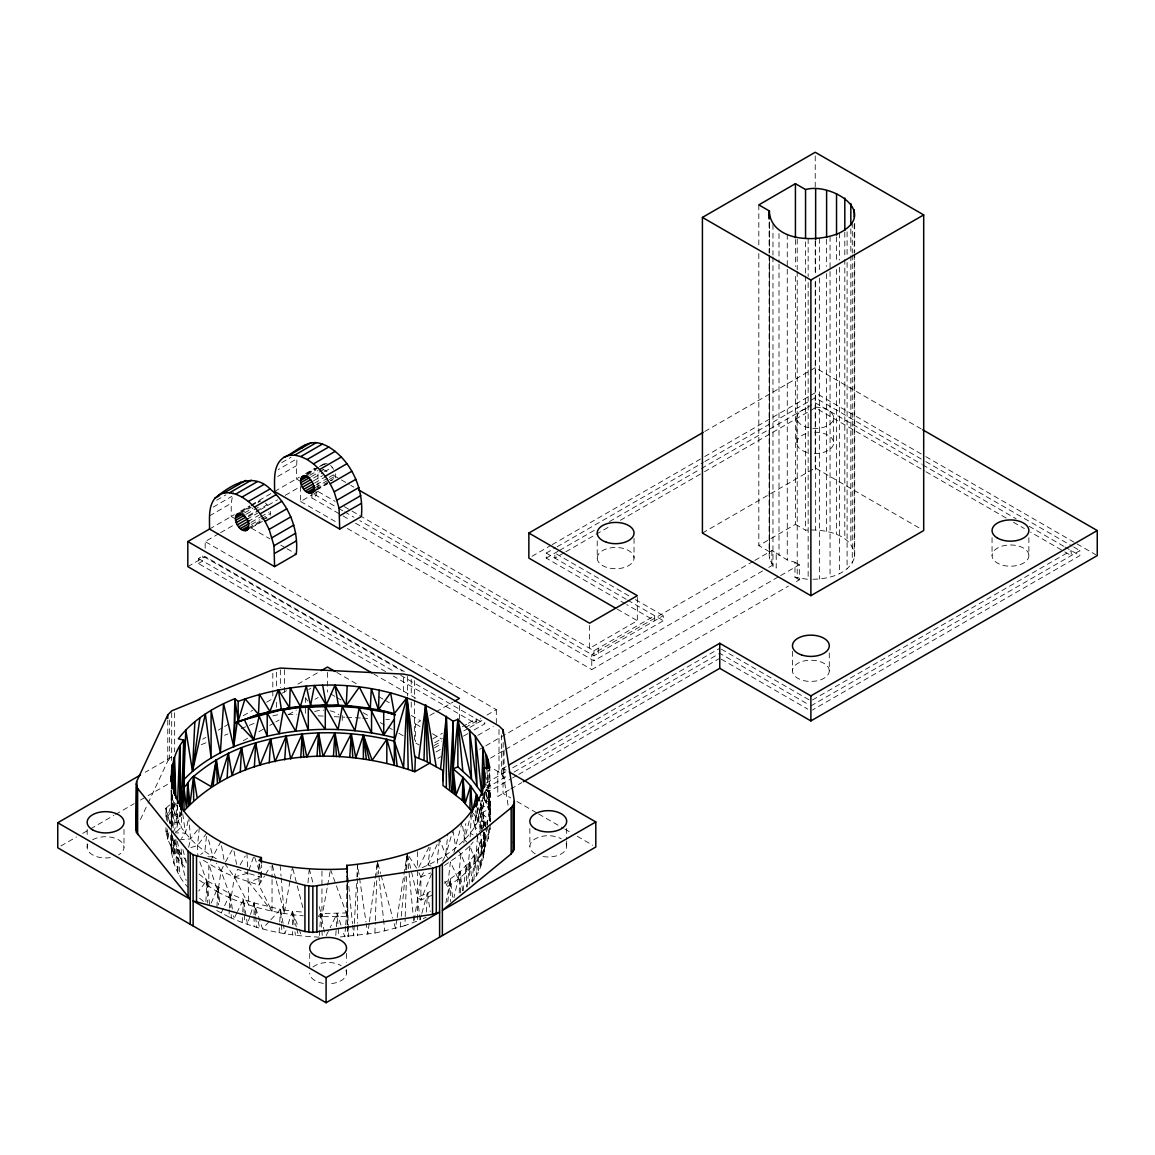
<?xml version="1.0" encoding="UTF-8"?>
<svg xmlns="http://www.w3.org/2000/svg" width="1155" height="1155" viewBox="0 0 1155 1155"><rect width="100%" height="100%" fill="white"/><g stroke="black" fill="none" stroke-linecap="round" stroke-linejoin="round"><path stroke-width="0.75" stroke-dasharray="5 3.75" d="M171.171 835.195C169.467 854.05 174.824 873.353 187.991 887.343M171.171 826.258L171.171 790.54L171.474 825.753M472.121 881.886L474.575 854.989L476.495 875.259L478.502 848.261L480.307 867.593L481.39 841.36L483.223 858.281L483.83 832.004L484.45 848.853L484.566 833.058C485.937 850.109 483.209 868.315 472.121 881.886L469.84 861.558L478.502 848.261L483.021 835.123M484.335 825.695L483.599 813.091L480.928 803.75L477.852 820.83L481.751 830.026M422.051 867.679C452.717 854.714 486.111 828.727 484.45 792.027M483.497 827.11L483.599 813.091L481.938 828.337M489.821 820.916L489.821 808.558L484.407 799.072L484.465 791.882L490.067 793.832L490.312 821.176L489.807 769.403M171.633 834.488L171.157 845.908L171.705 830.864L171.705 854.527L173.957 840.248L172.831 835.556M171.734 825.507L172.023 794.972M490.009 821.061L490.341 803.649L484.407 799.072L484.479 792.402M171.489 850.99L171.662 834.213M480.596 826.547L480.928 803.75L481.693 828.265M483.7 793.471L483.526 806.06L489.821 808.558L489.027 822.793M347.251 924.736L347.453 868.791L347.453 916.305L318.563 916.752M173.149 827.702L173.625 800.675M489.879 828.034C488.016 854.787 466.302 875.36 444.545 888.412M477.246 808.601L477.852 820.83L476.077 817.451L476.192 812.182M474.041 879.475L474.575 854.989M470.157 836.884L471.283 815.43M469.204 884.254L469.84 861.558L459.921 871.895L444.242 883.185M485.562 826.605L485.562 823.067L481.548 813.062L481.938 800.502M340.234 936.965L374.884 933.11L400.251 926.989L404.943 925.603L405.16 918.398M405.217 916.608L406.647 871.635M406.704 869.831L407.21 853.646L417.59 897.363L420.059 919.972L404.943 925.603M181.292 811.517L181.162 815.083L173.51 831.614M459.214 892.815L459.921 871.895L453.915 897.68M374.884 933.11L375.26 922.369M375.317 920.578L377.382 861.457L380.616 873.44M177.495 805.122L176.816 823.039L176.094 803.534M484.205 832.654L484.566 845.316M484.45 825.912L484.58 822.548M205.908 901.752L206.817 880.543L198.732 873.7M181.999 808.616L181.147 827.124C190.243 840.667 203.121 851.437 217.313 859.306M426.44 912.089L427.364 893.06L430.44 891.256M319.271 937.124C288.302 935.897 257.19 930.006 228.95 916.926L229.311 909.822M229.412 908.047L230.148 893.826L206.817 880.543L198.747 891.01M484.277 833.665L481.924 853.097L474.893 826.72L475.73 810.622M181.032 811.979L178.159 822.086L170.478 823.501L173.062 809.41L173.596 799.39M354.267 925.271L353.675 935.998L352.636 925.4M354.354 923.48L356.78 878.782M356.881 876.992L357.559 864.474L365.991 921.993M242.189 922.513L242.68 913.605M242.781 911.815L243.474 899.341L230.148 893.826L224.214 906.603M488.623 829.911L488.132 838.819L487.713 826.836M490.211 824.656L489.821 831.513L489.821 827.991M279.077 932.749L279.626 923.755M279.741 921.95L280.535 909.36L254.071 902.95L243.474 899.341L237.54 911.468M319.386 935.434L320.801 913.504L346.745 912.941L347.453 916.305L330.474 869.455M335.787 935.449L337.202 913.432L330.128 927.682M486.847 826.951L485.562 846.038L485.562 828.366M486.962 825.219L490.341 803.649L485.201 793.341M486.356 789.544L489.807 792.2L488.652 809.482L490.095 821.248M477.434 837.014L475.658 862.222L469.955 845.835L460.917 854.151L444.487 865.413M175.069 839.757L174.073 853.531L185.969 868.733M463.79 842.847L465.783 823.602M487.655 825.118L487.424 818.274L481.548 813.062L482.833 796.979M345.576 926.541L344.71 936.734L343.107 931.739M345.72 924.837L346.745 912.941L346.745 870.697M469.955 845.835L467.789 870.913L460.917 854.151L457.828 850.268M234.306 518.306L231.217 516.516L231.217 503.335L233.223 491.871M299.39 480.725L296.301 478.95L296.922 458.78L278.326 469.522M307.981 882.81L309.078 870.552M400.251 926.989L401.103 918.052M401.276 916.262L405.521 871.534M405.679 869.744L407.21 853.646L413.88 922.383L420.896 877.136L423.567 872.588M181.508 811.633L181.162 815.083L181.09 811.546M442.553 861.211L445.729 855.047L447.808 833.924M199.339 827.384L197.505 845.518L197.895 856.505M460.917 854.151L458.376 879.099L450.407 861.89L447.534 886.665L444.545 880.745M439.304 840.898L437.312 860.215L437.817 863.709M206.456 836.379L204.868 851.452L200.681 854.483M467.053 886.953L469.84 861.558M447.779 901.838L450.363 879.59L452.688 897.81M431.017 866.135L428 865.008L430.122 847.525M463.155 890.707L466.172 865.788L466.808 886.896M485.143 826.605L487.424 818.274M172.312 835.614L171.575 841.677L171.532 834.603M270.241 515.347L270.241 511.333M335.325 477.78L335.325 473.767M481.13 800.415L478.733 819.978L480.307 830.676M369.181 923.552L367.781 934.193L366.251 923.74M369.412 921.777L377.382 861.457L378.71 873.945M481.924 853.097L480.567 832.452L474.893 826.72L477.535 807.663M396.858 919.366L395.458 928.245L393.148 919.683M397.147 917.59L407.21 853.646M224.662 863.435L234.422 876.948L248.845 905.13L247.849 873.18L237.54 869.296L234.422 876.948L231.014 898.446C254.013 907.96 278.485 913.634 303.274 915.828M171.951 835.859L174.073 853.531L167.735 839.266L168.948 832.264M276.233 880.89L284.202 913.49L290.021 880.89M290.324 879.172L292.46 867.16M319.228 906.617L321.956 916.926L327.313 887.04M327.63 885.279L330.157 871.217M445.873 903.152L450.363 879.59L450.363 901.564M188.034 820.772L185.464 833.13L181.436 838.371M597.222 558.096L597.857 555.353A18.408 10.626 0 0 1 613.233 547.557A18.408 10.626 0 0 1 631.568 552.783L633.416 555.353A18.408 10.626 0 0 1 618.041 568.635A18.408 10.626 0 0 1 597.222 558.096L597.222 540.208M466.75 842.096L464.613 839.613L471.067 813.596M453.987 852.419L462.115 822.389L464.613 839.613M421.431 914.933L420.059 919.972L426.181 917.272M421.893 913.244L427.364 893.06L430.122 895.125M486.457 779.38L489.807 767.642L488.652 809.482L482.458 794.351M447.606 857.775L445.729 855.047L452.442 831.874M167.735 821.595L167.735 816.296L171.705 803.187L171.46 790.612M249.985 916.117L247.43 924.347L243.474 899.341L244.225 913.129M250.505 914.471L254.071 902.95L262.488 928.736L269.707 920.983M272.046 879.576L272.046 911.266L258.965 885.12L261.42 877.396L261.42 864.763M286.021 930.511L284.953 933.731L283.379 925.025M288.144 924.101L292.388 911.266L303.043 912.104M203.352 860.273L221.038 870.884L234.422 876.948L247.849 873.18L254.071 855.436L259.153 870.639M170.478 823.501L167.735 816.296L173.062 809.41L175.56 802.884M754.807 560.42L771.887 550.56L776.218 553.057L776.218 568.087C771.266 564.376 768.147 557.851 769.432 551.7L769.432 254.273M812.961 579.247C828.828 579.045 849.632 574.006 854.7 556.84L854.7 253.999M431.522 873.83L420.896 900.106L417.59 897.363L427.364 893.06L430.281 911.584M211.192 903.08L217.876 887.531L220.129 904.509M428 865.008L439.478 839.151L445.729 855.047M221.255 912.984L223.478 908.205M140.405 819.602L147.248 804.963M148.013 803.331L167.764 761.044L171.691 756.973L145.155 772.291M223.204 866.409L221.038 870.884L217.905 892.18L231.014 898.446L221.038 870.884L216.519 863.074M236.804 912.999L233.83 919.062L233.339 915.698M326.186 935.608L329.334 929.27M428.924 847.236L417.59 869.686L417.59 921.026M481.404 830.893L485.562 823.067L478.733 819.978L478.589 807.735M225.528 861.875L232.487 849.344M210.455 861.154L220.793 841.677L224.07 860.085M240.11 864.878L245.235 856.043M234.422 876.948L258.965 885.12L264.567 875.952M265.506 874.436L270.183 866.799M206.817 833.029L197.505 845.518L188.395 848.362L190.561 838.949L188.915 818.909M197.389 829.954L190.561 838.949L180.44 839.671M471.023 844.579L473.16 842.053M318.535 916.117L320.801 913.504L325.075 935.492M270.905 919.683L280.535 909.36L292.388 911.266L298.438 927.566M176.686 831.716L181.147 827.124L173.062 809.41L171.705 803.187L165.945 808.182L165.945 818.78M257.926 502.353L260.395 500.923L257.291 502.714M323.01 464.772L327.096 463.516M769.432 551.7L758.821 545.579L795.42 524.341L795.42 273.778M216.649 500.231L225.932 494.86M281.719 462.65L291.017 457.279M213.242 507.103L231.837 496.361M209.517 515.852L231.217 503.335M277.705 476.495L296.301 465.754M209.517 529.048L234.306 514.726M240.514 511.145L249.812 505.789M251.357 504.894L271.497 493.257M274.601 491.467L299.39 477.159M305.584 473.579L314.882 468.208M241.944 511.203L249.697 506.727M251.241 505.832L258.994 501.357M307.028 473.622L317.885 467.356M319.43 466.461L324.079 463.776M238.695 513.455L250.187 506.828M306.884 474.084L318.361 467.457M320.83 466.043L325.479 463.357M240.312 513.614L251.169 507.348M306.84 475.21L316.253 469.782M244.629 512.863L252.902 508.085M309.713 475.297L317.986 470.518M246.405 514.119L259.298 506.684M311.489 476.539L324.382 469.103M248.513 515.549L267.108 504.807L268.509 506.843M313.597 477.968L322.895 472.597M324.454 471.716L332.192 467.241L333.593 469.277M205.171 548.25L205.171 541.565L219.031 533.567M220.576 532.686L234.436 524.673M248.282 516.675L259.067 510.452M260.597 509.572L277.532 499.797M285.242 495.351L299.087 487.352M246.809 519.375L257.666 513.109M313.236 481.029L322.534 475.658M247.877 521.598L258.836 515.274M314.507 483.122L325.479 476.798M251.169 522.349L260.467 516.978M260.943 516.704L268.696 512.228M316.253 484.782L327.587 478.228M329.132 477.333L333.781 474.647M251.357 524.514L259.63 519.736M261.174 518.84L270.472 513.47M315.416 487.526L327.818 480.379M329.363 479.484L335.556 475.903M248.556 527.878L260.943 520.717M262.503 519.822L268.696 516.242M316.629 488.579L329.132 481.361M330.677 480.466L333.781 478.675M247.877 529.365L262.459 520.948M316.066 489.994L327.544 483.368M251.458 527.676L262.315 521.41M316.542 490.095L327.399 483.83M385.611 671.589L198.415 563.51L198.415 558.5L202.746 555.988L402.2 671.142M187.817 566.614L205.171 556.595L404.452 671.647M300.632 486.457L300.632 501.487L312.197 494.802M313.655 493.979L317.986 491.467L317.986 471.789M198.415 563.51L202.746 560.998L202.746 555.988M311.908 492.968L311.908 497.978L316.253 495.466L316.253 490.456L335.152 501.385M704.723 431.508L815.228 367.709L921.17 428.895M202.717 739.142L205.835 737.352M218.324 730.133L223.002 727.433M224.561 726.524L229.239 723.824M243.272 715.71L252.627 710.296M266.661 702.182L271.338 699.482M282.253 693.173L286.931 690.473M297.846 684.164L319.675 671.531M531.964 556.306L550.646 545.521M552.206 544.626L703.164 457.467M704.723 456.557L815.228 392.772L924.289 455.734M625.245 603.733L546.214 558.096L546.214 553.086L555.541 547.701M557.1 546.806L703.265 462.419M704.824 461.524L815.228 397.782L924.202 460.701M546.214 558.096L558.009 551.296M559.569 550.386L595.417 529.683M609.45 521.584L700.147 469.219M701.417 468.482L815.228 402.792L921.372 464.065M564.246 552.696L554.891 558.096L554.891 553.086L629.273 596.038M565.806 551.801L611.009 525.698M620.365 520.299L702.976 472.597M704.536 471.702L815.228 407.802L924.491 470.879M243.272 740.759L247.95 738.059M258.864 731.75L263.542 729.036M269.779 725.441L274.457 722.727M276.016 721.832L279.135 720.027M288.49 714.613L296.286 710.108M314.997 699.295L318.116 697.49M60.868 845.994L76.475 836.985M82.727 833.39L88.964 829.781M90.523 828.871L113.941 815.358M115.5 814.463L134.225 803.649M140.477 800.04L168.572 783.826M702.413 533.047L815.228 467.919L920.593 528.759M429.92 715.421L434.583 712.722M436.128 711.827L453.222 701.966M433.024 738.68L442.351 733.295M637.329 597.467L637.329 620.726L589.599 648.287L589.599 625.014M434.756 742.694L442.408 738.276M462.318 726.769L466.909 724.127M468.439 723.247L476.105 718.814L476.105 723.824L393.422 676.094M352.073 511.145L593.93 650.785L654.683 615.716L654.683 620.726L626.79 604.628M434.063 745.596L441.845 741.106M465.191 727.621L480.754 718.641M486.977 715.046L496.318 709.661L205.171 541.565M753.248 561.316L591.764 654.539L591.764 669.568L762.56 570.96M434.468 747.863L440.878 744.167M463.848 730.898L468.439 728.256M469.969 727.361L484.782 718.814M355.538 523.172L593.93 660.804L663.36 620.726L663.36 615.716L593.93 655.795L359.797 520.616M435.998 751.992L440.56 749.35M463.429 736.154L468.006 733.512M474.099 729.989L484.782 723.824L484.782 720.489M437.889 758.416L440.965 756.641M477.867 735.331L493.243 726.466M768.782 567.379L771.887 565.589L776.218 568.087M479.628 749.35L484.306 746.65M485.865 745.74L779.048 576.475M780.607 575.58L799.318 564.781L799.318 579.81L794.64 582.51M490.543 758.07L788.403 586.105M506.164 766.588L497.791 771.425L491.568 767.83M486.327 783.047L506.569 771.367M512.791 767.772L719.767 648.287M486.327 788.057L508.113 775.481M514.047 772.06L719.767 653.297L807.793 704.117M486.226 789.789L489.114 791.464L510.929 778.874M512.488 777.965L517.166 775.265M518.725 774.37L719.767 658.307M509.283 789.847L497.791 796.474L497.791 771.425L501.443 773.994L504.056 778.398L508.258 806.638M510.842 788.952L521.757 782.642M812.441 699.988L1071.219 550.589L1071.219 555.598L1030.635 532.166M810.882 705.893L1079.896 550.589L1079.896 555.598L812.441 710.007M481.548 813.062L489.821 808.558M432.187 895.154L420.896 900.106L420.896 877.136L430.57 872.891M201.273 744.657L206.269 742.651M224.561 735.287L227.896 733.945M241.207 728.588L256.179 722.554M259.716 872.328L261.42 877.396L248.845 882.16L272.046 911.266M272.811 715.855L280.347 714.209M814.694 432.273L815.228 432.244A18.408 10.626 0 0 1 833.636 442.87L833.636 417.821M165.945 827.615L165.945 831.152L168.818 831.008M795.42 524.341L805.555 530.217C823.948 528.773 853.733 533.855 854.7 556.84M207.9 856.721L212.91 856.837L208.117 838.126M287.956 714.266L296.849 714.728M318.217 715.826L323.544 716.1M334.228 716.663L344.897 717.212M346.688 717.298L360.923 718.035M362.699 718.121L369.817 718.497M385.828 719.32L389.394 719.507M814.419 453.439L815.228 453.496A18.408 10.626 0 0 0 833.636 442.87M330.575 480.523L332.192 480.682M265.491 518.104L267.108 518.263M776.218 553.057L787.262 559.958L794.972 562.268L794.972 577.298L808.154 579.377L808.154 278.341M249.538 873.714L261.42 877.396M228.95 916.926L216.779 910.573L217.876 887.531L218.656 904.885M470.244 833.289L473.117 834.791M925.848 456.644L1075.435 542.994M1076.994 543.904L1095.691 554.689M925.761 461.596L1072.114 546.084M1073.674 546.994L1079.896 550.589M922.643 464.815L1016.068 518.739M1029.076 526.247L1064.333 546.604M1064.968 546.979L1079.896 555.598M926.05 471.789L1007.218 518.638M1013.455 522.248L1024.384 528.557M794.972 562.268L799.318 564.781M794.972 577.298L799.318 579.81M635.467 599.618L663.36 615.716M721.312 649.168L810.882 700.883M546.214 553.086L626.169 599.257M627.714 600.152L663.36 620.726M721.312 659.187L807.793 709.127M617.174 609.089L637.329 620.726M322.678 469.118L327.356 471.832M333.593 475.427L339.844 479.036M341.404 479.931L349.214 484.436M350.774 485.345L353.892 487.15M344.334 506.67L350.774 510.394M314.651 494.542L336.841 507.363M338.401 508.258L343.078 510.958M344.623 511.853L353.979 517.252M311.908 497.978L341.519 515.072M343.078 515.967L349.301 519.562M300.632 501.487L337.996 523.056M347.337 528.456L591.764 669.568M251.357 528.153L269.952 538.88M280.795 545.146L285.444 547.831M287.003 548.726L296.301 554.097M198.415 558.5L394.404 671.647M400.641 675.256L484.782 723.824M373.57 673.87L417.287 699.093M336.784 672.412L356.967 684.063M378.696 696.609L383.344 699.295M384.904 700.19L389.553 702.875M411.296 715.421L420.608 720.792L415.352 723.824L420.016 726.524M506.135 770.183L503.046 768.393L503.046 793.442L510.77 797.903M432.461 733.714L441.802 739.099M330.575 693.866L335.224 696.566M336.784 697.461L341.432 700.147M363.175 712.693L369.383 716.273M380.24 722.554L386.449 726.134M388.008 727.029L392.657 729.715M398.865 733.31L403.528 735.995M415.944 743.156L419.048 744.961M516.949 801.483L537.061 813.077M538.605 813.972L563.337 828.25M564.882 829.146L571.061 832.726M577.255 836.292L592.717 845.215M484.782 783.956L489.114 786.454L489.114 791.464M414.486 723.174L415.482 723.752L415.482 741.654M199.44 880.341L217.905 892.18L208.81 864.041L208.81 887.011L199.108 859.898M199.512 898.157L204.579 902.445M486.472 790.193L490.067 793.832M330.575 465.523L332.192 467.241M265.491 503.104L267.108 504.807M173.957 863.897L173.957 840.248L177.899 849.43L186.403 861.053M473.261 813.308L476.077 817.451M409.101 856.562L416.652 868.228M418.919 872.66L420.896 877.136M299.044 929.198L301.469 935.723M340.956 925.083L337.202 913.432L338.083 926.931M381.092 875.158L392.686 917.98M309.237 868.805L313.323 884.268M173.957 840.248L177.899 873.093L177.899 849.43L186.157 880.442M292.908 868.907L303.216 909.057M166.638 820.267L165.945 808.182L169.929 823.89M182.952 849.676L186.302 863.002M292.388 924.78L292.388 911.266L296.257 926.873M296.691 928.606L298.409 935.55M272.464 865.456L275.814 879.186M471.5 811.864L474.893 826.72M254.071 914.774L254.071 902.95L256.67 914.688M258.143 921.401L259.63 928.115M165.945 808.182L167.735 816.296M165.945 831.152L167.735 839.266L167.735 830.431M177.336 841.288L182.331 864.85L180.974 846.86M233.989 851.091L236.573 864.33M283.062 923.278L280.535 909.36L281.372 923.033M452.933 830.228L455.777 847.683M483.425 835.874L483.959 839.396L483.858 832.38M462.693 890.765L459.921 871.895L460.672 893.046M259.456 863.926L260.929 874.032M232.357 908.971L230.148 893.826L230.827 907.657M182.735 813.871L185.464 833.13L175.56 832.87L178.159 822.086L177.119 804.818M292.388 911.266L294.106 924.982M294.958 931.854L295.391 935.276M209.647 904.481L206.817 880.543L207.712 903.152M254.071 902.95L255.443 915.179M255.645 916.926L256.814 927.407M378.898 875.735L384.788 931.046M347.092 868.95L352.463 923.639M280.116 865.312L281.026 876.01M281.17 877.8L284.202 913.49M177.899 849.43L179.992 876.414M346.745 912.941L347.612 924.722M347.742 926.397L348.478 936.488L346.832 868.979M338.198 928.606L338.733 937.037M320.801 913.504L321.797 928.736M321.899 930.425L322.231 935.507M485.576 789.89L486.342 802.234L486.342 789.905M281.474 924.736L281.993 933.283M175.964 839.598L177.047 858.136M167.143 828.9L167.735 839.266M244.311 914.847L244.773 923.466M172.34 795.506L173.062 809.41M231.173 914.572L231.347 918.037M246.939 853.097L247.849 873.18M486.948 768.84L488.652 809.482L488.161 770.226M347.323 926.425L347.756 936.532M170.969 835.325L171.532 848.838M484.162 792.59L484.407 799.072M489.807 792.2L490.283 821.219M483.599 813.091L483.772 825.377M481.39 841.36L481.693 864.157M171.315 790.338L171.647 825.58M174.708 802.104L174.896 827.124M483.83 832.004L483.988 854.772M1028.874 537.696L1028.874 555.598A18.408 10.626 0 0 1 1001.269 564.795A18.408 10.626 0 0 1 1001.269 546.387A18.408 10.626 0 0 1 1028.874 555.598M992.058 537.696L992.058 555.598M854.7 223.348L854.7 252.194M854.209 224.099L854.209 252.931M854.209 254.735L854.209 550.372M852.275 222.467L852.275 253.104M852.275 254.909L852.275 563.149M850.831 228.733L850.831 253.97M850.831 255.775L850.831 544.193M847.091 231.809L847.091 255.241M847.091 262.459L847.091 568.895M844.81 232.285L844.81 257.522M844.81 259.326L844.81 538.735M839.512 232.978L839.512 260.019M839.512 267.224L839.512 573.674M836.538 236.934L836.538 262.171M836.538 269.375L836.538 534.361M830.055 236.457L830.055 577.139M829.29 652.936L829.29 670.824A18.408 10.626 0 0 1 815.647 681.089L810.882 681.45A18.408 10.626 0 0 1 792.474 670.824L792.474 651.146M826.605 239.345L826.605 266.386M826.605 273.591L826.605 531.372M819.357 238.406L819.357 270.848M819.357 278.052L819.357 579.088M815.647 241.554L815.647 273.995M815.647 281.214L815.647 529.972M815.228 155.882L815.228 188.352M815.228 240.659L815.228 274.919M815.228 282.138L815.228 467.919M808.154 238.681L808.154 276.536M805.555 241.799L805.555 274.255M805.555 276.059L805.555 530.217M797.21 239.085L797.21 269.736M797.21 271.526L797.21 577.976M796.806 417.821L796.806 442.87A18.408 10.626 0 0 0 808.933 452.861M795.42 239.533L795.42 266.574M787.262 234.292L787.262 559.958M779.004 233.512L779.004 262.3M779.004 264.105L779.004 555.584M772.969 224.46L772.969 255.096M772.969 256.901L772.969 565.156M771.887 550.56L771.887 565.589M769.605 223.695L769.605 252.541M769.605 259.745L769.605 558.977M769.432 221.818L769.432 252.469M769.115 222.626L769.115 253.277M769.115 255.082L769.115 552.509M758.821 204.883L758.821 246.347M758.821 253.551L758.821 545.579M634.037 538.418L634.037 558.096M598.276 648.287L598.276 653.297M593.93 650.785L593.93 660.804M566.672 828.453L566.672 839.194M566.672 840.984L566.672 846.355M529.856 828.453L529.856 846.355M504.056 750.014L504.056 778.398M503.147 742.405L503.147 776.117M501.443 734.97L501.443 773.994M499.003 729.541L499.003 772.117M496.318 709.661L496.318 724.69M478.502 848.261L478.502 871.924M459.43 705.532L459.43 721.644M417.59 851.654L417.59 867.881M414.486 680.598L414.486 698.342M414.486 700.118L414.486 742.867M411.252 679.183L411.252 695.151M411.252 702.254L411.252 709.343M407.585 676.426L407.585 695.931M403.629 677.667L403.629 693.635M357.559 864.474L357.559 876.934M357.559 878.71L357.559 923.192M357.559 924.982L357.559 935.651M346.514 953.452L346.514 962.389M346.514 969.55L346.514 973.131M342.241 715.407L342.241 720.778A18.408 10.626 0 0 1 341.62 723.535M327.471 672.398L327.471 692.076M321.956 871.159L321.956 886.997M321.956 888.758L321.956 916.926M309.699 953.452L309.699 969.55M305.425 697.519L305.425 706.47M305.425 708.246L305.425 715.407M292.388 931.551L292.388 934.929M284.404 669.727L284.404 692.798M280.347 669.842L280.347 687.586M276.435 672.224L276.435 686.417M276.435 702.384L276.435 711.263M272.811 673.278L272.811 689.246M272.811 691.022L272.811 698.125M272.046 865.499L272.046 877.814M258.965 864.07L258.965 874.595M258.965 876.356L258.965 885.12M254.071 916.478L254.071 926.613M179.747 811.85L179.747 817.191M174.65 712.794L174.65 751.833M172.312 794.683L172.312 826.72M171.691 712.621L171.691 760.553M171.705 790.554L171.705 829.131M169.352 719.854L169.352 758.878M167.764 720.229L167.764 761.044M123.989 829.449L123.989 847.337M87.174 829.449L87.174 836.61M87.174 843.756L87.174 847.337M815.228 407.195A18.408 10.626 0 0 1 833.477 419.207A18.408 10.626 0 0 1 810.464 428.086M808.933 427.798A18.408 10.626 0 0 1 796.834 417.359A18.408 10.626 0 0 1 810.464 407.556M829.29 670.824A18.408 10.626 0 0 0 815.647 660.559L810.882 660.198A18.408 10.626 0 0 0 792.474 670.824M796.806 442.87A18.408 10.626 0 0 1 808.933 432.88M566.051 843.598A18.408 10.626 0 0 1 560.103 854.498A18.408 10.626 0 0 1 540.482 855.985M535.256 853.863A18.408 10.626 0 0 1 535.256 838.833A18.408 10.626 0 0 1 561.287 838.833M92.559 839.829A18.408 10.626 0 0 1 118.59 839.829A18.408 10.626 0 0 1 118.59 854.859M110.346 857.602A18.408 10.626 0 0 1 87.794 844.594M345.894 970.373A18.408 10.626 0 0 1 328.107 983.757M323.342 983.396A18.408 10.626 0 0 1 309.699 973.131M313.019 967.038A18.408 10.626 0 0 1 341.129 965.609M314.636 711.581A18.408 10.626 0 0 1 323.833 710.152M330.128 710.787A18.408 10.626 0 0 1 338.92 714.685M307.894 701.042A18.408 10.626 0 0 1 306.061 698.472M308.76 689.636A18.408 10.626 0 0 1 310.825 688.207"/><path stroke-width="1.5" d="M183.14 782.426C182.129 795.16 189.824 777.56 193.636 776.405C211.712 760.885 232.805 749.364 255.731 742.853C298.192 730.538 343.742 729.657 386.824 739.344L394.346 764.899L394.346 713.559L406.979 697.649L414.775 756.742L427.235 761.867L442.943 770.529L443.015 785.516L462.245 800.3L472.323 811.922L476.553 794.626L470.576 785.819L463.025 777.402L453.179 768.869L453.179 721.341C391.112 678.75 307.461 675.747 238.161 701.417L234.855 698.688C213.3 707.452 192.582 720.027 178.332 738.81L183.717 740.138L184.035 810.911C241.092 749.09 339.44 745.163 414.833 771.728L430.209 762.849M172.095 787.782C170.406 770.963 172.745 753.609 183.717 740.138L183.89 787.45L181.682 809.9M453.179 721.341L452.139 791.709L453.179 768.869L457.871 719.32L453.179 721.341L449.685 789.948L446.335 716.418L440.56 769.115M173.741 793.471L174.376 757.435L175.892 798.206M476.293 806.912L476.553 794.626L479.469 800.718M395.154 737.828C342.169 724.402 284.751 726.625 233.7 746.693L234.855 723.247L238.161 721.269L234.855 698.688L233.7 746.693C215.148 754.287 197.765 765.188 183.833 779.683L183.125 774.355M452.572 792.056L453.179 768.869L457.871 766.833L471.543 779.264L481.678 792.778L482.949 747.603L475.326 736.154L457.871 719.32L457.871 766.833M469.941 808.673L470.576 785.819L465.205 803.404L463.025 777.402L456.081 794.958L453.179 768.869L454.391 793.471M423.986 760.365L425.618 704.969L436.2 766.689M482.097 795.116L484.609 777.387L484.06 767.931L489.807 767.642L488.031 759.528L482.949 747.603L484.494 772.276M238.161 701.417L238.161 721.269L289.53 707.741L290.194 687.817L300.401 706.412L295.723 731.202L283.307 709.95L281.315 709.069L258.475 714.339L234.855 723.247L234.855 698.688M181.349 809.727L183.717 740.138L183.717 787.652M379.143 690.156L378.479 709.849L395.154 714.858M462.245 800.3L463.025 777.402L463.79 801.83M177.567 803.331L179.747 746.015L181.061 809.771M183.833 779.683L185.811 729.989L192.495 771.237L205.345 713.934L211.105 757.839L211.105 710.325L220.374 752.786L223.565 703.64L233.7 746.693L237.179 722.294L258.475 714.339L267.209 736.096L267.209 713.126L269.895 711.437L278.384 689.809L289.53 707.741C324.396 702.832 360.259 704.579 394.346 713.559L390.592 692.769L378.479 709.849L371.549 709.849L346.197 705.618C325.508 707.683 304.025 705.604 283.307 709.95L279.25 733.642L267.209 713.126L289.53 707.741M194.849 721.673L192.495 771.237L199.93 717.717M227.203 777.474L228.387 753.262L219.623 781.473L216.274 759.644L211.264 786.627L193.636 776.405L189.954 803.967L187.745 782.642L186.446 807.908L183.948 787.349M240.312 771.785L241.583 747.646L232.04 775.308L228.387 753.262M393.985 719.493L383.72 735.056L359.349 687.052L346.197 705.618L347.222 685.868M443.015 780.636L446.335 716.418L446.335 787.595M254.374 766.92L255.731 742.853L245.51 769.923L241.583 747.646M269.245 762.921L270.674 738.94L259.889 765.375L255.731 742.853M284.751 759.846L286.238 735.966L275.005 761.723L270.674 738.94M300.748 757.738L302.249 733.93L290.699 759.008L286.238 735.966M317.019 756.583L318.549 732.876L306.811 757.247L302.249 733.93L303.765 757.449M333.42 756.424L334.95 732.819L323.14 756.467L318.549 732.876L320.079 756.482M349.763 757.261L351.279 733.743L339.527 756.684L334.95 732.819L336.48 756.511M595.807 821.956L442.365 910.429L511.174 853.92L514.076 849.575L514.307 801.108L503.147 729.989L499.003 725.99L411.252 675.632L403.629 674.116L280.347 668.066L272.811 669.727L171.691 710.845L167.764 714.902L136.608 781.603L136.463 832.38L190.257 899.254L57.75 822.75L57.75 847.799L326.085 1002.728L595.807 847.005L595.807 821.956L509.225 771.959M514.076 849.575L514.307 801.108M213.17 785.256L216.274 759.644L217.357 782.671M235.331 518.234L237.295 513.888C244.932 512.055 252.209 524.659 246.809 530.362C240.298 532.007 235.606 523.894 235.331 518.234L243.084 513.758M300.416 480.668L302.379 476.308C310.016 474.474 317.293 487.092 311.893 492.781C305.382 494.427 300.69 486.313 300.416 480.668L308.168 476.192M481.779 795.073L482.213 791.522C461.668 844.276 397.32 860.591 346.745 865.427L346.745 868.95M418.731 758.301L425.618 704.969L430.353 763.455M299.896 707.755L308.313 730.003L308.313 707.033L310.551 705.561L314.463 685.493L326.23 705.026L325.291 706.369L325.291 729.339L308.313 707.033L300.401 706.412L283.307 709.95M136.102 830.055L136.608 781.603M237.179 722.294L253.739 739.734L259.399 715.075L269.895 711.437L259.384 694.242L258.475 714.339L245.019 698.818L238.161 721.269M300.401 706.412L306.292 686.027L310.551 705.561M397.089 765.693L394.346 741.236L406.979 697.649L403.586 767.671L394.346 741.236L386.824 739.344L372.127 760.308L363.377 735.042L355.798 757.882L351.279 733.743L352.795 757.521M769.115 211.813L769.432 211.004L758.821 204.883L795.42 183.659L805.555 189.536C831.196 182.259 879.099 212.433 839.512 232.978C817.783 242.593 772.421 242.478 769.115 211.813L769.115 219.031M308.313 707.033L326.23 705.026L334.95 685.29L346.197 705.618M136.102 783.927L137.633 788.49L188.063 851.163L193.13 854.787L304.934 885.38L312.846 886.275L432.548 868.257L439.607 866.005L511.174 807.778L514.076 803.447M215.003 498.152C208.001 506.843 209.719 518.682 209.517 529.048L274.601 566.614L296.301 554.097C298.827 529.712 289.039 504.605 270.097 488.926C252.382 471.298 230.726 485.172 215.003 498.152L219.652 495.466M172.312 787.566L172.312 764.437C164.068 815.473 219.176 846.788 261.42 857.559L258.965 860.562C287.725 868.257 317.784 870.711 347.453 868.791L346.745 865.427L346.832 868.979M238.046 484.508L240.745 482.27M284.13 457.221C272.782 464.541 274.63 479.859 274.601 491.467L339.686 529.048L361.371 516.516C363.507 494.889 356.318 472.799 341.288 457.019C334.502 450.118 326.215 443.982 316.383 442.639C303.938 441.831 294.886 452.76 284.13 457.221L289.068 455.388L310.753 442.856M301.773 448.039L305.83 444.689M415.396 756.381L414.833 771.728M219.046 494.788L223.983 492.968L245.669 480.437M702.413 217.414L815.228 152.272L923.697 214.902L923.697 530.549L810.882 595.677L702.413 533.047L702.413 217.414L810.882 280.03L923.697 214.902M223.983 492.968L229.6 492.737L251.299 480.22M289.068 455.388L294.684 455.171L316.383 442.639M229.6 492.737L235.707 494.123L257.406 481.606M294.684 455.171L300.791 456.543L322.49 444.025M235.707 494.123L242.059 497.069L263.759 484.537M300.791 456.543L307.143 459.488L328.829 446.971M242.059 497.069L248.412 501.458L270.097 488.926M307.143 459.488L313.496 463.877L335.181 451.36M372.011 672.961L187.817 566.614L187.817 541.565L209.517 529.048M236.241 514.87L239.33 513.08M301.325 477.304L304.415 475.514M235.562 516.357L240.211 513.672M300.647 478.791L306.84 475.21M248.412 501.458L254.504 507.117L276.204 494.6M313.496 463.877L319.589 469.536L341.288 457.019M235.562 520.385L244.86 515.015M300.647 482.804L309.944 477.434M236.241 522.638L245.539 517.267M301.325 485.071L310.623 479.7M237.295 524.861L248.152 518.609M302.379 487.295L311.677 481.924M254.504 507.117L260.135 513.845L281.834 501.313M319.589 469.536L325.219 476.264L346.919 463.733M238.695 526.897L249.538 520.645M303.779 489.33L313.077 483.959M240.312 528.615L249.61 523.244M305.396 491.034L314.694 485.678M242.059 529.885L248.253 526.305M307.143 492.304L314.882 487.843M243.792 530.621L248.441 527.936M308.876 493.055L315.084 489.475M245.423 530.78L248.513 528.99M310.507 493.214L315.156 490.529M311.893 492.781L314.997 490.99M260.135 513.845L265.072 521.367L286.758 508.835M325.219 476.264L330.157 483.786L351.842 471.254M274.601 566.614L273.98 545.738L269.115 529.394L290.815 516.863M339.686 529.048L339.065 508.171L334.199 491.813L355.899 479.282M272.118 537.624L293.818 525.092M337.202 500.043L358.902 487.526M273.98 545.738L295.666 533.22M339.065 508.171L360.75 495.639M274.601 553.433L296.301 540.901M339.686 515.852L361.371 503.335M615.629 608.194L528.86 558.096L528.86 533.047L703.164 432.418M321.234 670.636L327.471 667.027L335.224 671.517M57.75 822.75L140.477 774.991M454.767 701.071L459.43 698.385L187.817 541.565M509.283 764.798L719.767 643.277L810.882 695.873L1097.25 530.549L1097.25 555.598L810.882 720.922L719.767 668.326L523.316 781.747M326.085 977.679L439.607 912.132L432.548 914.385L312.846 932.417L304.934 931.508L193.13 900.914L326.085 977.679L326.085 1002.728M338.372 705.2L325.291 706.369L338.054 729.541L342.299 706.73L338.372 705.2L334.95 685.29M395.126 714.757L378.479 709.849L371.318 688.727L370.322 708.39L342.299 706.73L354.946 730.682L359.147 708.116L371.549 732.819L371.549 709.849L383.72 712.086L383.72 735.056M922.73 429.79L1097.25 530.549M528.86 533.047L637.329 595.677L589.599 623.224L358.57 489.85M330.157 483.786L334.199 491.813M265.072 521.367L269.115 529.394M244.355 719.666L253.739 739.734M363.377 758.705L363.377 735.042L369.268 759.687M322.649 685.218L326.23 705.026M197.072 797.138L193.636 776.405L193.636 800.068M278.384 689.809L281.315 709.069M513.513 841.937L514.307 847.236M363.377 735.042L366.337 759.153M481.678 792.778L475.326 736.154L477.015 785.92L469.45 729.614L471.543 779.264L457.871 719.32L462.794 770.847M346.745 865.427L347.092 868.95M412.595 770.804L406.979 697.649L408.163 769.172M470.576 785.819L472.323 811.922M171.965 788.562L171.705 783.35L171.705 788.75M476.553 794.626L477.073 805.107M486.948 768.84L486.342 754.706L486.342 768.782M483.83 784.476L483.959 787.724L484.06 767.931L484.378 786.743M425.618 704.969L427.235 761.867M187.745 782.642L188.438 805.511M488.031 759.528L488.146 768.45M174.376 757.435L174.65 794.958M854.209 209.676L854.209 216.88M850.831 203.497L850.831 225.138M844.81 198.039L844.81 230.48M836.538 193.665L836.538 235.129M826.605 190.676L826.605 237.54M815.647 189.276L815.647 239.749M810.882 280.03L810.882 595.677M810.882 695.873L810.882 720.922M805.555 189.536L805.555 238.204M795.42 183.659L795.42 237.728M769.432 211.004L769.432 218.223M719.767 643.277L719.767 668.326M513.022 805.699L513.022 851.827M511.174 807.778L511.174 853.92M503.147 729.989L503.147 733.541M442.365 864.301L442.365 935.478M439.607 866.005L439.607 937.181M436.287 867.347L436.287 913.475M432.548 868.257L432.548 914.385M386.824 739.344L386.824 762.993M316.874 886L316.874 932.128M312.846 886.275L312.846 932.417M308.804 886.073L308.804 932.201M304.934 885.38L304.934 931.508M261.42 857.559L261.42 862.958M196.523 856.072L196.523 902.199M193.13 854.787L193.13 925.964M190.257 853.126L190.257 924.303M188.063 851.163L188.063 897.291M179.747 746.015L179.747 806.522M167.764 714.902L167.764 718.453M137.633 788.49L137.633 834.617M136.463 786.252L136.463 832.38M171.185 776.247L171.185 781.603L171.185 776.247M484.551 772.652L484.494 786.627L484.551 772.652M606.433 542.258A18.408 10.626 0 0 0 634.037 533.047A18.408 10.626 0 0 0 606.433 523.85A18.408 10.626 0 0 0 606.433 542.258M997.458 538.057A18.408 10.626 0 0 0 1028.253 533.292A18.408 10.626 0 0 0 1005.702 520.284A18.408 10.626 0 0 0 997.458 538.057M801.671 654.986A18.408 10.626 0 0 0 829.29 645.775A18.408 10.626 0 0 0 801.671 636.578A18.408 10.626 0 0 0 801.671 654.986M92.559 829.81A18.408 10.626 0 0 0 123.354 825.045A18.408 10.626 0 0 0 100.817 812.023A18.408 10.626 0 0 0 92.559 829.81M315.084 955.589A18.408 10.626 0 0 0 345.894 950.825A18.408 10.626 0 0 0 323.342 937.817A18.408 10.626 0 0 0 315.084 955.589M535.256 828.814A18.408 10.626 0 0 0 566.051 824.049A18.408 10.626 0 0 0 543.5 811.027A18.408 10.626 0 0 0 535.256 828.814"/></g></svg>
